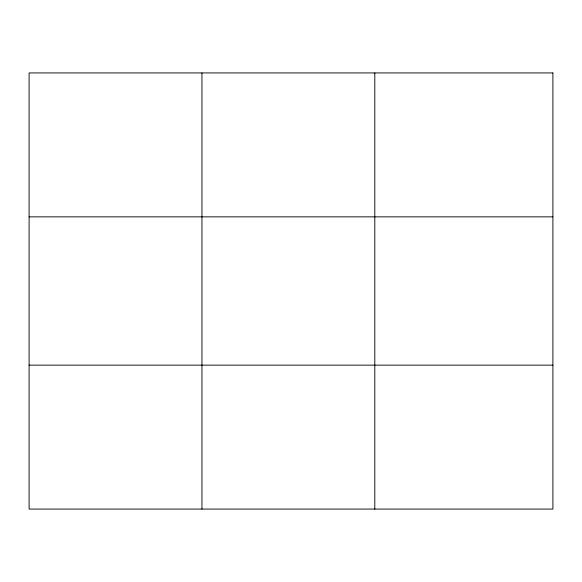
<?xml version="1.0" encoding="UTF-8"?>
<svg xmlns="http://www.w3.org/2000/svg" width="582" height="582" viewBox="0 0 582 582"><rect width="100%" height="100%" fill="white"/><g stroke="black" fill="none" stroke-linecap="round" stroke-linejoin="round"><path stroke-width="0.87" d="M201.954 72.932L201.954 509.068M374.808 72.932L374.808 509.068M29.1 216.853L552.9 216.853M29.1 365.147L552.9 365.147M552.9 72.932L552.9 509.068L29.1 509.068L29.1 72.932L552.9 72.932"/></g></svg>
